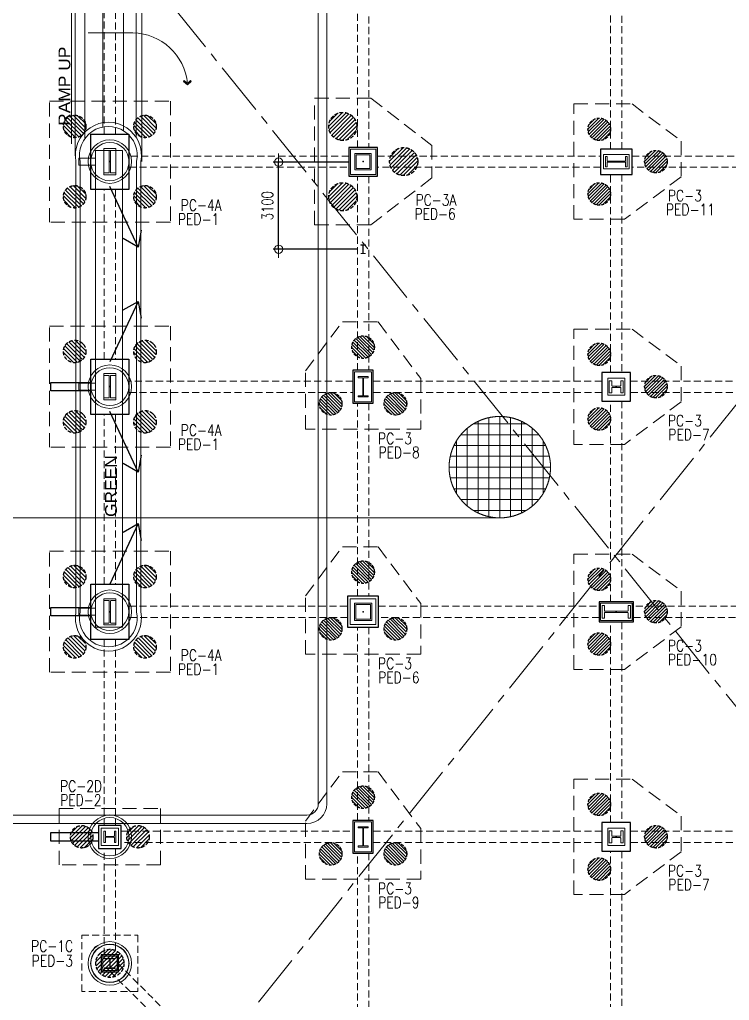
# Model space of a CAD drawing. Header units: millimetres. Extents: x 306431 to 569278, y -16030 to 119854.
# Drawn here: x 337182 to 362409, y 7660 to 42527 of the extents above; entities that cross this region are included whole.
import ezdxf

# ---------------------------------------------------------------- set-up
doc = ezdxf.new("R2010")
doc.units = ezdxf.units.MM
doc.header["$MEASUREMENT"] = 0
doc.linetypes.add('CENTER2', pattern=[28.575, 19.05, -3.175, 3.175, -3.175])
doc.linetypes.add('HIDDEN', pattern=[0.375, 0.25, -0.125])
doc.layers.get('0').update_dxf_attribs({"lineweight": 9})
for name, color, linetype, lineweight in [('A_ARCHITECTURAL BACKGROUND', 251, 'Continuous', 5), ('BASE PLATE', 5, 'Continuous', 18), ('COLUMN', 7, 'Continuous', 13), ('FTB', 4, 'HIDDEN', 30), ('GIRDER BEAM', 2, 'HIDDEN', 15), ('GIRDER GIRT', 4, 'HIDDEN', 18), ('HATCH', 8, 'Continuous', 5), ('OUTLINE', 252, 'CENTER2', 9), ('PEDESTAL CONCRETE', 20, 'Continuous', 25), ('S-BRACE', 2, 'Continuous', 15), ('S_foundation', 4, 'HIDDEN', 20), ('TEXT_GB', 2, 'Continuous', 30)]:
    doc.layers.add(name, color=color, linetype=linetype, lineweight=lineweight)
doc.layers.add('GUIDE', color=191, linetype='Continuous', plot=False)
doc.styles.add('ARIALNW', font='ARIALN.TTF')
doc.styles.add('MMTX$0$ESMX$0$X-OPTA1D', font='x-opta1d')
doc.styles.add('SIMPLEX', font='SIMPLEX.shx', dxfattribs={"width": 0.75, "height": 400})
doc.dimstyles.new('DIM 200', dxfattribs={"dimtxt": 0.36, "dimasz": 0.2, "dimexe": 0.1, "dimexo": 0, "dimgap": 0.08, "dimtad": 1, "dimlfac": 2, "dimrnd": 0.005, "dimzin": 1, "dimdsep": 46, "dimtxsty": 'ARIALNW', "dimcen": 0.09, "dimclrd": 6, "dimclre": 6, "dimclrt": 13, "dimadec": 0, "dimazin": 0, "dimtfac": 1, "dimtofl": 0, "dimtmove": 2, "dimatfit": 3, "dimfxl": 1, "dimtolj": 1, "dimtzin": 0, "dimarcsym": 0})
doc.dimstyles.new('DIM_200', dxfattribs={"dimtxt": 400, "dimasz": 2, "dimexe": 200, "dimexo": 200, "dimgap": 200, "dimtad": 1, "dimdec": 0, "dimrnd": 1, "dimdsep": 46, "dimtxsty": 'SIMPLEX', "dimblk1": 'ESCADIM_ARW', "dimblk2": 'ESCADIM_ARW', "dimsah": 1, "dimcen": 50, "dimclrd": 251, "dimclre": 251, "dimclrt": 52, "dimadec": 0, "dimazin": 0, "dimtfac": 1, "dimtdec": 0, "dimtofl": 0, "dimtmove": 0, "dimatfit": 3, "dimldrblk": 'ESCADIM_ARW', "dimfxl": 1, "dimtolj": 1, "dimtzin": 0, "dimarcsym": 0})

# ---------------------------------------------------------------- blocks, each defined once
blk = doc.blocks.new('G_GIRT')
at = {"layer": 'GIRDER GIRT', "linetype": 'HIDDEN', "ltscale": 1000, "elevation": 0}
for points in [[(7800, 47574), (8200, 47574), (8200, 40983), (7800, 40983)], [(25800, 47439), (26200, 47439), (26200, 40449), (25800, 40449)], [(16800, 47414), (17200, 47414), (17200, 40509), (16800, 40509)], [(8678, 39800), (16491, 39800), (16491, 40200), (8678, 40200)], [(17511, 40200), (25441, 40200), (25441, 39800), (17511, 39800)], [(26561, 40200), (34491, 40200), (34491, 39800), (26561, 39800)], [(16800, 39489), (17200, 39489), (17200, 32585), (16800, 32585)], [(25800, 39549), (26200, 39549), (26200, 32510), (25800, 32510)], [(8678, 31800), (16640, 31800), (16640, 32200), (8678, 32200)], [(26510, 32200), (34640, 32200), (34640, 31800), (26510, 31800)], [(16800, 31415), (17200, 31415), (17200, 24550), (16800, 24550)], [(25800, 31490), (26200, 31490), (26200, 24357), (25800, 24357)], [(8678, 24200), (16450, 24200), (16450, 23800), (8678, 23800)], [(17550, 24200), (25391, 24200), (25391, 23800), (17550, 23800)], [(16800, 23450), (17200, 23450), (17200, 16585), (16800, 16585)], [(25800, 23637), (26200, 23637), (26200, 16507), (25800, 16507)], [(8408, 16200), (16640, 16200), (16640, 15800), (8408, 15800)], [(7800, 15589), (8200, 15589), (8200, 11805), (7800, 11805)], [(16800, 15415), (17200, 15415), (17200, 8675), (16800, 8675)], [(25800, 15487), (26200, 15487), (26200, 8675), (25800, 8675)], [(8305, 11479), (8305, 11195), (8023, 11195), (11092, 8132), (11092, 8404), (11386, 8404)]]:
    blk.add_lwpolyline(points, close=True, dxfattribs=at)
at = {"layer": 'GIRDER GIRT', "linetype": 'HIDDEN', "ltscale": 1000}
for points in [[(7800, 39017), (8200, 39017), (8200, 32981), (7800, 32981)], [(17360, 32200), (25490, 32200), (25490, 31800), (17360, 31800)], [(7800, 31015), (8200, 31015), (8200, 24980), (7800, 24980)], [(26611, 23800), (34450, 23800), (34450, 24200), (26611, 24200)], [(7800, 23017), (8200, 23017), (8200, 16404), (7800, 16404)], [(17360, 15800), (25491, 15800), (25491, 16200), (17360, 16200)], [(26511, 16200), (34640, 16200), (34640, 15800), (26511, 15800)]]:
    blk.add_lwpolyline(points, close=True, dxfattribs=at)
blk = doc.blocks.new('GF_PLAN NEW')
at = {"layer": 'A_ARCHITECTURAL BACKGROUND', "ltscale": 10}
for p, q in [((15408, 47510, 0), (15408, 17157, 0)), ((15708, 47510, 0), (15708, 17098, 0)), ((6794, 23985, 0), (6794, 39986, 0)), ((6945, 23985, 0), (6945, 39986, 0)), ((8950, 23985, 0), (8950, 39986, 0)), ((9101, 23985, 0), (9101, 39986, 0)), ((15708, 34573, 0), (15708, 17098, 0)), ((15408, 34512, 0), (15408, 17157, 0)), ((15008, 16757, 0), (0, 16757, 0)), ((15008, 16455, 0), (5, 16455, 0))]:
    blk.add_line(p, q, dxfattribs=at)
at = {"layer": 'A_ARCHITECTURAL BACKGROUND', "linetype": 'ByBlock', "ltscale": 0.5}
for p, q in [((6642, 40623, 0), (6642, 46816, 0)), ((6772, 40195, 0), (6772, 46673, 0)), ((7112, 40805, 0), (7112, 46519, 0)), ((7757, 41217, 0), (7757, 46510, 0)), ((8487, 41081, 0), (8487, 46510, 0)), ((8939, 40842, 0), (8939, 46510, 0)), ((9135, 39986, 0), (9135, 46510, 0)), ((8823, 44563, 0), (7229, 44563, 0))]:
    blk.add_line(p, q, dxfattribs=at)
at = {"layer": 'A_ARCHITECTURAL BACKGROUND', "linetype": 'ByBlock', "ltscale": 0.5, "elevation": 0}
for points in [[(10758, 42718), (10622, 42837), (10647, 42869), (10758, 42768)], [(10758, 42718), (10895, 42837), (10870, 42869), (10758, 42768)]]:
    blk.add_lwpolyline(points, dxfattribs=at)
at = {"layer": 'A_ARCHITECTURAL BACKGROUND', "elevation": 0}
for points in [[(7470, 40112), (6902, 40112), (6902, 39861), (7470, 39861)], [(7496, 32111), (6902, 32111), (6902, 31860), (7496, 31860)], [(7470, 24111), (6902, 24111), (6902, 23860), (7470, 23860)]]:
    blk.add_lwpolyline(points, dxfattribs=at)
at = {"layer": 'A_ARCHITECTURAL BACKGROUND', "ltscale": 0.5, "elevation": 0}
blk.add_lwpolyline([(7490, 40381), (8450, 40381), (8450, 23437), (7490, 23437)], close=True, dxfattribs=at)
at = {"layer": 'A_ARCHITECTURAL BACKGROUND', "ltscale": 10}
for centre, radius in [((8000, 39986, 0), 773), ((8000, 39986, 0), 683), ((8000, 31986, 0), 773), ((8000, 31986, 0), 673), ((8000, 23985, 0), 773), ((8000, 23985, 0), 673), ((8000, 15985, 0), 773), ((8000, 15985, 0), 683), ((8000, 11483, 0), 773), ((8000, 11483, 0), 683), ((8000, 11483, 0), 673)]:
    blk.add_circle(centre, radius, dxfattribs=at)
at = {"layer": 'A_ARCHITECTURAL BACKGROUND', "linetype": 'ByBlock', "ltscale": 0.5}
blk.add_arc((8782, 42578, 0), 1986, 5.4941, 88.8085, dxfattribs=at)
at = {"layer": 'A_ARCHITECTURAL BACKGROUND', "ltscale": 10}
for centre, radius, start, end in [((7948, 40211, 0), 1175, 348.9786, 191.0214), ((7948, 40208, 0), 1026, 347.5052, 192.4948), ((7948, 23758, 0), 1175, 168.9786, 11.0214), ((7948, 23760, 0), 1026, 167.5052, 12.4948), ((15008, 17157, 0), 400, 270, 0), ((15008, 17157, 0), 703, 270, 0)]:
    blk.add_arc(centre, radius, start, end, dxfattribs=at)
at = {"layer": 'A_ARCHITECTURAL BACKGROUND', "ltscale": 0.5}
blk.add_arc((7609, 11910, 0), 200, 96.2075, 171.2107, dxfattribs=at)
at = {"layer": 'A_ARCHITECTURAL BACKGROUND', "style": 'MMTX$0$ESMX$0$X-OPTA1D', "width": 1.1}
for s, p in [('RAMP UP', (6597, 41258, 0)), ('GREEN', (8250, 27353, 0))]:
    blk.add_text(s, height=420, rotation=90, dxfattribs=at).set_placement(p)
blk = doc.blocks.new('GF COLUMN')
at = {"layer": 'COLUMN', "ltscale": 0.05, "elevation": 0}
for points in [[(7999, 39528), (7790, 39528), (7790, 39597), (7960, 39597, 0.414214), (7980, 39617), (7980, 40374, 0.414214), (7960, 40394), (7790, 40394), (7790, 40463), (8208, 40463), (8208, 40394), (8038, 40394, 0.414214), (8019, 40374), (8019, 39617, 0.414214), (8038, 39597), (8208, 39597), (8208, 39528), (7999, 39528)], [(25618, 39996), (25618, 40180), (25676, 40180), (25676, 40030, 0.414214), (25695, 40012), (26304, 40012, 0.414214), (26322, 40030), (26322, 40180), (26380, 40180), (26380, 39811), (26322, 39811), (26322, 39961, 0.414214), (26304, 39980), (25695, 39980, 0.414214), (25676, 39961), (25676, 39811), (25618, 39811), (25618, 39996)], [(7999, 31528), (7790, 31528), (7790, 31597), (7960, 31597, 0.414214), (7980, 31617), (7980, 32374, 0.414214), (7960, 32394), (7790, 32394), (7790, 32463), (8208, 32463), (8208, 32394), (8038, 32394, 0.414214), (8019, 32374), (8019, 31617, 0.414214), (8038, 31597), (8208, 31597), (8208, 31528), (7999, 31528)], [(16999, 31635), (16820, 31635), (16820, 31673), (16971, 31673, 0.414214), (16989, 31690), (16989, 32301, 0.414214), (16971, 32319), (16820, 32319), (16820, 32357), (17179, 32357), (17179, 32319), (17027, 32319, 0.414214), (17010, 32301), (17010, 31690, 0.414214), (17027, 31673), (17179, 31673), (17179, 31635), (16999, 31635)], [(7999, 23528), (7790, 23528), (7790, 23597), (7960, 23597, 0.414214), (7980, 23617), (7980, 24374, 0.414214), (7960, 24394), (7790, 24394), (7790, 24463), (8208, 24463), (8208, 24394), (8038, 24394, 0.414214), (8019, 24374), (8019, 23617, 0.414214), (8038, 23597), (8208, 23597), (8208, 23528), (7999, 23528)], [(7999, 11318), (7815, 11318), (7815, 11336), (7977, 11336, 0.414214), (7994, 11352), (7994, 11639, 0.414214), (7977, 11656), (7815, 11656), (7815, 11674), (8184, 11674), (8184, 11656), (8022, 11656, 0.414214), (8005, 11639), (8005, 11352, 0.414214), (8022, 11336), (8184, 11336), (8184, 11318), (7999, 11318)]]:
    blk.add_lwpolyline(points, format="xyb", dxfattribs=at)
for points in [[(16709, 39706), (17289, 39706), (17289, 40286), (16709, 40286)], [(16759, 39756), (17239, 39756), (17239, 40236), (16759, 40236)]]:
    blk.add_lwpolyline(points, close=True, dxfattribs=at)
at = {"layer": 'COLUMN', "ltscale": 0.05}
for points in [[(25750, 31996), (25750, 32212), (25839, 32212), (25839, 32041, 0.414214), (25857, 32023), (26142, 32023, 0.414214), (26159, 32041), (26159, 32212), (26248, 32212), (26248, 31780), (26159, 31780), (26159, 31950, 0.414214), (26142, 31968), (25857, 31968, 0.414214), (25839, 31950), (25839, 31780), (25750, 31780), (25750, 31996)], [(25493, 23996), (25493, 24217), (25575, 24217), (25575, 24047, 0.414214), (25605, 24018), (26394, 24018, 0.414214), (26423, 24047), (26423, 24217), (26505, 24217), (26505, 23775), (26423, 23775), (26423, 23944, 0.414214), (26394, 23973), (25605, 23973, 0.414214), (25575, 23944), (25575, 23775), (25493, 23775), (25493, 23996)], [(7791, 15996), (7791, 16199), (7839, 16199), (7839, 16028, 0.414214), (7856, 16011), (8142, 16011, 0.414214), (8159, 16028), (8159, 16199), (8207, 16199), (8207, 15792), (8159, 15792), (8159, 15964, 0.414214), (8142, 15981), (7856, 15981, 0.414214), (7839, 15964), (7839, 15792), (7791, 15792), (7791, 15996)], [(16999, 15635), (16820, 15635), (16820, 15673), (16971, 15673, 0.414214), (16989, 15690), (16989, 16301, 0.414214), (16971, 16319), (16820, 16319), (16820, 16357), (17179, 16357), (17179, 16319), (17027, 16319, 0.414214), (17010, 16301), (17010, 15690, 0.414214), (17027, 15673), (17179, 15673), (17179, 15635), (16999, 15635)], [(25750, 15996), (25750, 16212), (25839, 16212), (25839, 16041, 0.414214), (25857, 16023), (26142, 16023, 0.414214), (26159, 16041), (26159, 16212), (26248, 16212), (26248, 15780), (26159, 15780), (26159, 15950, 0.414214), (26142, 15968), (25857, 15968, 0.414214), (25839, 15950), (25839, 15780), (25750, 15780), (25750, 15996)]]:
    blk.add_lwpolyline(points, format="xyb", dxfattribs=at)
for points in [[(16689, 23686), (17309, 23686), (17309, 24306), (16689, 24306)], [(16739, 23736), (17259, 23736), (17259, 24256), (16739, 24256)]]:
    blk.add_lwpolyline(points, close=True, dxfattribs=at)
blk = doc.blocks.new('PC-4 - 1M x 45')
at = {"layer": 'HATCH', "ltscale": 0.05}
h = blk.add_hatch(dxfattribs=at)
h.set_pattern_fill('ANSI31', color=256, scale=800, style=0)
edge = h.paths.add_edge_path()
edge.add_arc((-1250, 1250), 400, 0, 360)
h = blk.add_hatch(dxfattribs=at)
h.set_pattern_fill('ANSI31', color=256, scale=800, style=0)
h.set_pattern_definition([(45, (2500, 0), (-70.7107, 70.7107), [])])
edge = h.paths.add_edge_path()
edge.add_arc((1250, 1250), 400, 0, 360)
h = blk.add_hatch(dxfattribs=at)
h.set_pattern_fill('ANSI31', color=256, scale=800, style=0)
h.set_pattern_definition([(45, (0, -2500), (-70.7107, 70.7107), [])])
edge = h.paths.add_edge_path()
edge.add_arc((-1250, -1250), 400, 0, 360)
h = blk.add_hatch(dxfattribs=at)
h.set_pattern_fill('ANSI31', color=256, scale=800, style=0)
h.set_pattern_definition([(45, (2500, -2500), (-70.7107, 70.7107), [])])
edge = h.paths.add_edge_path()
edge.add_arc((1250, -1250), 400, 0, 360)
at = {"layer": 'FTB', "ltscale": 500}
for centre in [(-1250, 1250, 0), (1250, 1250, 0), (-1250, -1250, 0), (1250, -1250, 0)]:
    blk.add_circle(centre, 400, dxfattribs=at)
at = {"layer": 'GUIDE'}
blk.add_point((0, 0), dxfattribs=at)
at = {"layer": 'S_foundation', "ltscale": 2000, "elevation": 0}
blk.add_lwpolyline([(-2150, 2150), (2150, 2150), (2150, -2150), (-2150, -2150)], close=True, dxfattribs=at)
blk = doc.blocks.new('PC-2 8M x 35')
at = {"layer": 'GIRDER BEAM', "ltscale": 0.05}
h = blk.add_hatch(dxfattribs=at)
h.set_pattern_fill('ANSI31', color=252, scale=800, angle=360)
h.set_pattern_definition([(45, (-290050.03, -28409.96), (-70.710678, 70.710678), [])])
edge = h.paths.add_edge_path()
edge.add_arc((-1000, 0), 400, 0, 360)
h = blk.add_hatch(dxfattribs=at)
h.set_pattern_fill('ANSI31', color=252, scale=800, angle=360)
h.set_pattern_definition([(45, (-288050.03, -28409.96), (-70.710678, 70.710678), [])])
edge = h.paths.add_edge_path()
edge.add_arc((1000, 0), 400, 0, 360)
at = {"layer": 'FTB', "ltscale": 500}
for centre in [(-1000, 0, 0), (1000, 0, 0)]:
    blk.add_circle(centre, 400, dxfattribs=at)
at = {"layer": 'GUIDE'}
blk.add_point((0, 0), dxfattribs=at)
at = {"layer": 'S_foundation', "ltscale": 2000, "elevation": 0}
blk.add_lwpolyline([(1800, -1000), (-1800, -1000), (-1800, 1000), (1800, 1000)], close=True, dxfattribs=at)
blk = doc.blocks.new('1mpile')
at = {"layer": 'FTB', "ltscale": 500}
blk.add_circle((101070, -50701), 500, dxfattribs=at)
at = {"layer": 'HATCH'}
for p, q in [((101570, -50689, 0), (101082, -50201, 0)), ((101312, -51139, 0), (100633, -50459, 0)), ((101396, -51081, 0), (100691, -50376, 0)), ((101465, -51008, 0), (100763, -50307, 0)), ((101519, -50921, 0), (100850, -50252, 0)), ((101557, -50817, 0), (100954, -50215, 0)), ((101532, -50510, 0), (101262, -50239, 0)), ((101092, -51201, 0), (100571, -50680, 0)), ((100931, -51181, 0), (100590, -50841, 0)), ((101213, -51180, 0), (100591, -50559, 0))]:
    blk.add_line(p, q, dxfattribs=at)
blk = doc.blocks.new('PC-3 1000MM x 45')
at = {"layer": 'GUIDE'}
blk.add_point((0, 0), dxfattribs=at)
at = {"layer": 'S_foundation', "ltscale": 2000}
blk.add_lwpolyline([(2443, 577), (2443, -577), (278, -2250), (-1722, -2250), (-1722, 2250), (278, 2250), (2443, 577)], close=True, dxfattribs=at)
at = {"rotation": 90}
for p in [(-51423, -99820), (-49258, -101070), (-51423, -102320)]:
    blk.add_blockref('1mpile', p, dxfattribs=at)
blk = doc.blocks.new('PC-3 800MM x 45')
at = {"layer": 'GUIDE'}
blk.add_point((-115, -100, 0), dxfattribs=at)
at = {"layer": 'S_foundation', "ltscale": 2000}
for p, q in [((-1622, -2150), (-1622, 1950)), ((-1622, 1950), (444, 1950)), ((444, 1950), (2192, 634)), ((2192, 634), (2191, -634)), ((2191, -634), (178, -2150)), ((178, -2150), (-1622, -2150))]:
    blk.add_line(p, q, dxfattribs=at)
at = {"xscale": 0.8, "yscale": 0.8, "zscale": 0.8, "rotation": 90}
for p in [(-41283, -79806), (-39269, -80956), (-41283, -82106)]:
    blk.add_blockref('1mpile', p, dxfattribs=at)
blk = doc.blocks.new('PC-1 1000M x35')
at = {"layer": 'GIRDER BEAM', "ltscale": 0.05}
h = blk.add_hatch(dxfattribs=at)
h.set_pattern_fill('ANSI31', color=252, scale=800)
h.set_pattern_definition([(45, (-340389.34, -8976.85), (-70.710678, 70.710678), [])])
edge = h.paths.add_edge_path()
edge.add_arc((0, 0), 500, 0, 360)
at = {"layer": 'FTB', "ltscale": 500}
blk.add_circle((0, 0), 500, dxfattribs=at)
at = {"layer": 'S_foundation', "ltscale": 1000}
blk.add_lwpolyline([(-1000, 1000), (1000, 1000), (1000, -1000), (-1000, -1000)], close=True, dxfattribs=at)
blk = doc.blocks.new('ESCADIM_ARW')
at = {"color": 7}
blk.add_line((-150, 0), (150, 0), dxfattribs=at)
blk.add_circle((0, 0), 75, dxfattribs=at)
blk = doc.blocks.new('*D38')
at = {"color": 251, "lineweight": -2, "ltscale": 0.5, "transparency": 16777216}
for p, q in [((348912, 37462), (346189, 37462)), ((346389, 34364), (346389, 37460)), ((349186, 34362), (346189, 34362))]:
    blk.add_line(p, q, dxfattribs=at)
at = {"layer": 'Defpoints', "color": 0, "ltscale": 0.5, "transparency": 16777216}
for p in [(346389, 37462), (349112, 37462, 0), (349386, 34362, 0)]:
    blk.add_point(p, dxfattribs=at)
at = {"color": 251, "lineweight": -2, "ltscale": 0.5, "transparency": 16777216, "xscale": 2, "yscale": 2, "zscale": 2}
for p, rotation in [((346389, 37462), 90), ((346389, 34362), 270)]:
    blk.add_blockref('ESCADIM_ARW', p, dxfattribs=dict(at, rotation=rotation))
at = {"color": 52, "ltscale": 0.5, "transparency": 16777216, "insert": (345989, 35912), "char_height": 400, "attachment_point": 5, "rotation": 90, "style": 'SIMPLEX'}
blk.add_mtext('\\A1;3100', dxfattribs=at)

msp = doc.modelspace()

# ---------------------------------------------------------------- linework, layer by layer
at = {"ltscale": 0.05, "elevation": 0}
msp.add_lwpolyline([(349389.4, 34206.3), (349306.6, 34206.3), (349306.6, 34217.5), (349373.5, 34217.5, 0.4142136), (349386.1, 34230.1), (349386.1, 34495.9, 0.4142136), (349373.5, 34508.6), (349306.6, 34508.6), (349306.6, 34519.8), (349472.2, 34519.8), (349472.2, 34508.6), (349405.3, 34508.6, 0.4142136), (349392.7, 34495.9), (349392.7, 34230.1, 0.4142136), (349405.3, 34217.5), (349472.2, 34217.5), (349472.2, 34206.3), (349389.4, 34206.3)], format="xyb", dxfattribs=at)
at = {"layer": 'A_ARCHITECTURAL BACKGROUND', "linetype": 'ByBlock', "lineweight": 20, "ltscale": 12}
for p, q in [((353479.2, 28245.3, 0), (353479.2, 24987.7, 0)), ((353864.4, 28376.7, 0), (353864.4, 24856.3, 0)), ((354249.6, 28418.3, 0), (354249.6, 24814.7, 0)), ((354634.7, 28376.7, 0), (354634.7, 24856.3, 0)), ((355019.9, 28245.3, 0), (355019.9, 24987.7, 0)), ((353094.1, 27999, 0), (353094.1, 25234, 0)), ((355184.9, 28156.5, 0), (353314.2, 28156.5, 0)), ((355405, 27999, 0), (355405, 25234, 0)), ((352708.9, 27550.8, 0), (352708.9, 25682.2, 0)), ((355632.5, 27771.5, 0), (352866.6, 27771.5, 0)), ((355790.2, 27550.8, 0), (355790.2, 25682.2, 0)), ((355878.5, 27386.5, 0), (352620.6, 27386.5, 0)), ((356009.7, 27001.5, 0), (352489.4, 27001.5, 0)), ((356051.4, 26616.5, 0), (352447.8, 26616.5, 0)), ((356009.7, 26231.5, 0), (352489.4, 26231.5, 0)), ((355878.5, 25846.5, 0), (352620.6, 25846.5, 0)), ((355632.5, 25461.5, 0), (352866.6, 25461.5, 0)), ((355184.9, 25076.5, 0), (353314.2, 25076.5, 0))]:
    msp.add_line(p, q, dxfattribs=at)
at = {"layer": 'BASE PLATE', "ltscale": 0.05, "elevation": 0}
for points in [[(340179.7, 37942.3), (340597.7, 37942.3), (340597.7, 37007.2), (340179.7, 37007.2)], [(348939.4, 37024.8), (349839.4, 37024.8), (349839.4, 37924.8), (348939.4, 37924.8)], [(357932.6, 37219.8), (358847.6, 37219.8), (358847.6, 37729.8), (357932.6, 37729.8)], [(349083.7, 30011), (349083.7, 28941), (349693.7, 28941), (349693.7, 30011)], [(340179.7, 29941.6), (340597.7, 29941.6), (340597.7, 29006.6), (340179.7, 29006.6)], [(358083.7, 29171), (358693.7, 29171), (358693.7, 29781), (358083.7, 29781)], [(340179.7, 21941), (340597.7, 21941), (340597.7, 21006), (340179.7, 21006)], [(348931.2, 21018.5), (349846.2, 21018.5), (349846.2, 21933.5), (348931.2, 21933.5)], [(357830.1, 21168.5), (358950.1, 21168.5), (358950.1, 21778.5), (357830.1, 21778.5)], [(349083.7, 14011), (349083.7, 12941), (349693.7, 12941), (349693.7, 14011)], [(340083.7, 13167.9), (340693.7, 13167.9), (340693.7, 13777.9), (340083.7, 13777.9)], [(358085.1, 13167.9), (358695.1, 13167.9), (358695.1, 13777.9), (358085.1, 13777.9)], [(340133.7, 8721), (340643.7, 8721), (340643.7, 9231), (340133.7, 9231)]]:
    msp.add_lwpolyline(points, close=True, dxfattribs=at)
at = {"layer": 'OUTLINE', "ltscale": 100}
for p, q in [((372439, 5926, 0), (340928.2, 45107, 0)), ((375405.7, 44797.5, 0), (344338.4, 5926, 0))]:
    msp.add_line(p, q, dxfattribs=at)
at = {"layer": 'OUTLINE', "color": 1, "linetype": 'Continuous', "ltscale": 1000}
msp.add_line((354249.6, 24814.7, 0), (321142.7, 24814.7, 0), dxfattribs=at)
at = {"layer": 'OUTLINE', "color": 1, "ltscale": 1000}
msp.add_circle((354249.6, 26616.5, 0), 1801.8, dxfattribs=at)
at = {"layer": 'PEDESTAL CONCRETE', "ltscale": 0.05, "elevation": 0}
for points in [[(339710.2, 36491.7), (339710.2, 38457.8), (341067.2, 38457.8), (341067.2, 36491.7)], [(348879.4, 36964.8), (349899.4, 36964.8), (349899.4, 37984.8), (348879.4, 37984.8)], [(357830.1, 37024.8), (358950.1, 37024.8), (358950.1, 37924.8), (357830.1, 37924.8)], [(339710.2, 28491.1), (339710.2, 30457.1), (341067.2, 30457.1), (341067.2, 28491.1)], [(349028.7, 30061), (349028.7, 28891), (349748.7, 28891), (349748.7, 30061)], [(357878.7, 28966), (358898.7, 28966), (358898.7, 29986), (357878.7, 29986)], [(338286.7, 29628.1), (339710.2, 29628.1), (339710.2, 29325.9), (338286.7, 29325.9)], [(339710.2, 20490.5), (339710.2, 22456.5), (341067.2, 22456.5), (341067.2, 20490.5)], [(348838.7, 20926), (349938.7, 20926), (349938.7, 22026), (348838.7, 22026)], [(338286.7, 21628.1), (339710.2, 21628.1), (339710.2, 21325.9), (338286.7, 21325.9)], [(357780.1, 21113.5), (359000.1, 21113.5), (359000.1, 21833.5), (357780.1, 21833.5)], [(349028.7, 14061), (349028.7, 12891), (349748.7, 12891), (349748.7, 14061)], [(357880.1, 12962.9), (358900.1, 12962.9), (358900.1, 13982.9), (357880.1, 13982.9)], [(338286.7, 13628.1), (339981.2, 13628.1), (339981.2, 13325.9), (338286.7, 13325.9)], [(339981.2, 13065.4), (340796.2, 13065.4), (340796.2, 13880.4), (339981.2, 13880.4)], [(340083.7, 8671), (340693.7, 8671), (340693.7, 9281), (340083.7, 9281)]]:
    msp.add_lwpolyline(points, close=True, dxfattribs=at)

# ---------------------------------------------------------------- block references
at = {"color": 252, "xscale": 1.00007848107299, "yscale": 1.000078491987783, "zscale": 1.00007849178404}
msp.add_blockref('GF COLUMN', (332388.7, -2524, 0), dxfattribs=at)
at = {"layer": 'A_ARCHITECTURAL BACKGROUND'}
msp.add_blockref('GF_PLAN NEW', (332388.1, -2507.2, 0), dxfattribs=at)
at = {"layer": 'GIRDER BEAM'}
for name, p, rotation in [('PC-4 - 1M x 45', (340389.3, 37479.2, 0), 270), ('PC-3 800MM x 45', (349290, 29592.3, 0), 90), ('PC-4 - 1M x 45', (340389.3, 29479.2, 0), 270), ('PC-3 800MM x 45', (349290, 21592.3, 0), 90), ('PC-4 - 1M x 45', (340389.3, 21479.2, 0), 270), ('PC-3 800MM x 45', (349290, 13592.3, 0), 90)]:
    msp.add_blockref(name, p, dxfattribs=dict(at, rotation=rotation))
for name, p in [('PC-3 1000MM x 45', (349390, 37479.2, 0)), ('PC-3 800MM x 45', (358505.8, 37577.3, 0)), ('PC-3 800MM x 45', (358505.8, 29577.3, 0)), ('PC-3 800MM x 45', (358505.8, 21577.3, 0)), ('PC-3 800MM x 45', (358505.8, 13577.3, 0)), ('PC-2 8M x 35', (340389.3, 13477.3, 0)), ('PC-1 1000M x35', (340389.3, 8976.8, 0))]:
    msp.add_blockref(name, p, dxfattribs=at)
at = {"layer": 'GIRDER GIRT'}
msp.add_blockref('G_GIRT', (332388.7, -2524, 0), dxfattribs=at)

# ---------------------------------------------------------------- texts
at = {"layer": 'TEXT_GB', "char_height": 400, "attachment_point": 5, "style": 'SIMPLEX'}
for s, insert in [('\\A1;{\\W0.8;PC-3A}', (351981, 36113.3, 0)), ('\\A1;{\\W0.8;PC-3}', (360829, 36268.9, 0)), ('\\A1;{\\W0.8;PC-4A}', (343635.8, 35930.2, 0)), ('\\A1;{\\W0.8;PED-11}', (361027.1, 35772.8, 0)), ('\\A1;{\\W0.8;PED-1}', (343544.4, 35429.2, 0)), ('\\A1;{\\W0.8;PED-6}', (351950.5, 35617.3, 0)), ('\\A1;{\\W0.8;PC-3}', (360829, 28268.9, 0)), ('\\A1;{\\W0.8;PC-4A}', (343635.8, 27930.2, 0)), ('\\A1;{\\W0.8;PED-7}', (360973.8, 27772.8, 0)), ('\\A1;{\\W0.8;PED-1}', (343544.4, 27429.2, 0)), ('\\A1;{\\W0.8;PC-3}', (350525.1, 27636.6, 0)), ('\\A1;{\\W0.8;PED-8}', (350669.8, 27140.6, 0)), ('\\A1;{\\W0.8;PC-3}', (360829, 20268.9, 0)), ('\\A1;{\\W0.8;PC-4A}', (343635.8, 19930.2, 0)), ('\\A1;{\\W0.8;PED-10}', (361095.7, 19772.8, 0)), ('\\A1;{\\W0.8;PED-1}', (343544.4, 19429.2, 0)), ('\\A1;{\\W0.8;PC-3}', (350525.1, 19636.6, 0)), ('\\A1;{\\W0.8;PED-6}', (350662.2, 19140.6, 0)), ('\\A1;{\\W0.8;PC-2D}', (339366.5, 15276.8, 0)), ('\\A1;{\\W0.8;PED-2}', (339358.9, 14780.8, 0)), ('\\A1;{\\W0.8;PC-3}', (360829, 12268.9, 0)), ('\\A1;{\\W0.8;PED-7}', (360973.8, 11772.8, 0)), ('\\A1;{\\W0.8;PC-3}', (350525.1, 11636.6, 0)), ('\\A1;{\\W0.8;PED-9}', (350662.2, 11140.6, 0)), ('\\A1;{\\W0.8;PC-1C}', (338336.4, 9590.6, 0)), ('\\A1;{\\W0.8;PED-3}', (338344.7, 9065.7, 0))]:
    msp.add_mtext(s, dxfattribs=dict(at, insert=insert))

# ---------------------------------------------------------------- dimensions: what is measured, and where the dimension line sits
at = {"ltscale": 0.5}
dim = msp.add_linear_dim(base=(346389.4, 37461.7, 0), p1=(349386.1, 34362, 0), p2=(349112.4, 37461.7, 0), angle=90, dimstyle='DIM_200', dxfattribs=at)
dim.commit()
dim.dimension.update_dxf_attribs({"geometry": '*D38', "text_midpoint": (345989.4, 35911.9, 0)})

# ---------------------------------------------------------------- leaders
at = {"layer": 'S-BRACE', "ltscale": 0.5}
for points in [[(341390.8, 34441.8, 0), (340388.7, 36593, 0)], [(341390.8, 32510.2, 0), (340388.7, 30359, 0)], [(341390.8, 26441.8, 0), (340388.7, 28593, 0)], [(341390.8, 24610.2, 0), (340388.7, 22459, 0)]]:
    msp.add_leader(points, dimstyle='DIM 200', override={"dimasz": 500, "dimtad": 0, "dimclrd": 2, "dimldrblk": 'Open90', "dimfxl": 0.18}, dxfattribs=at)

doc.saveas('drawing.dxf')
